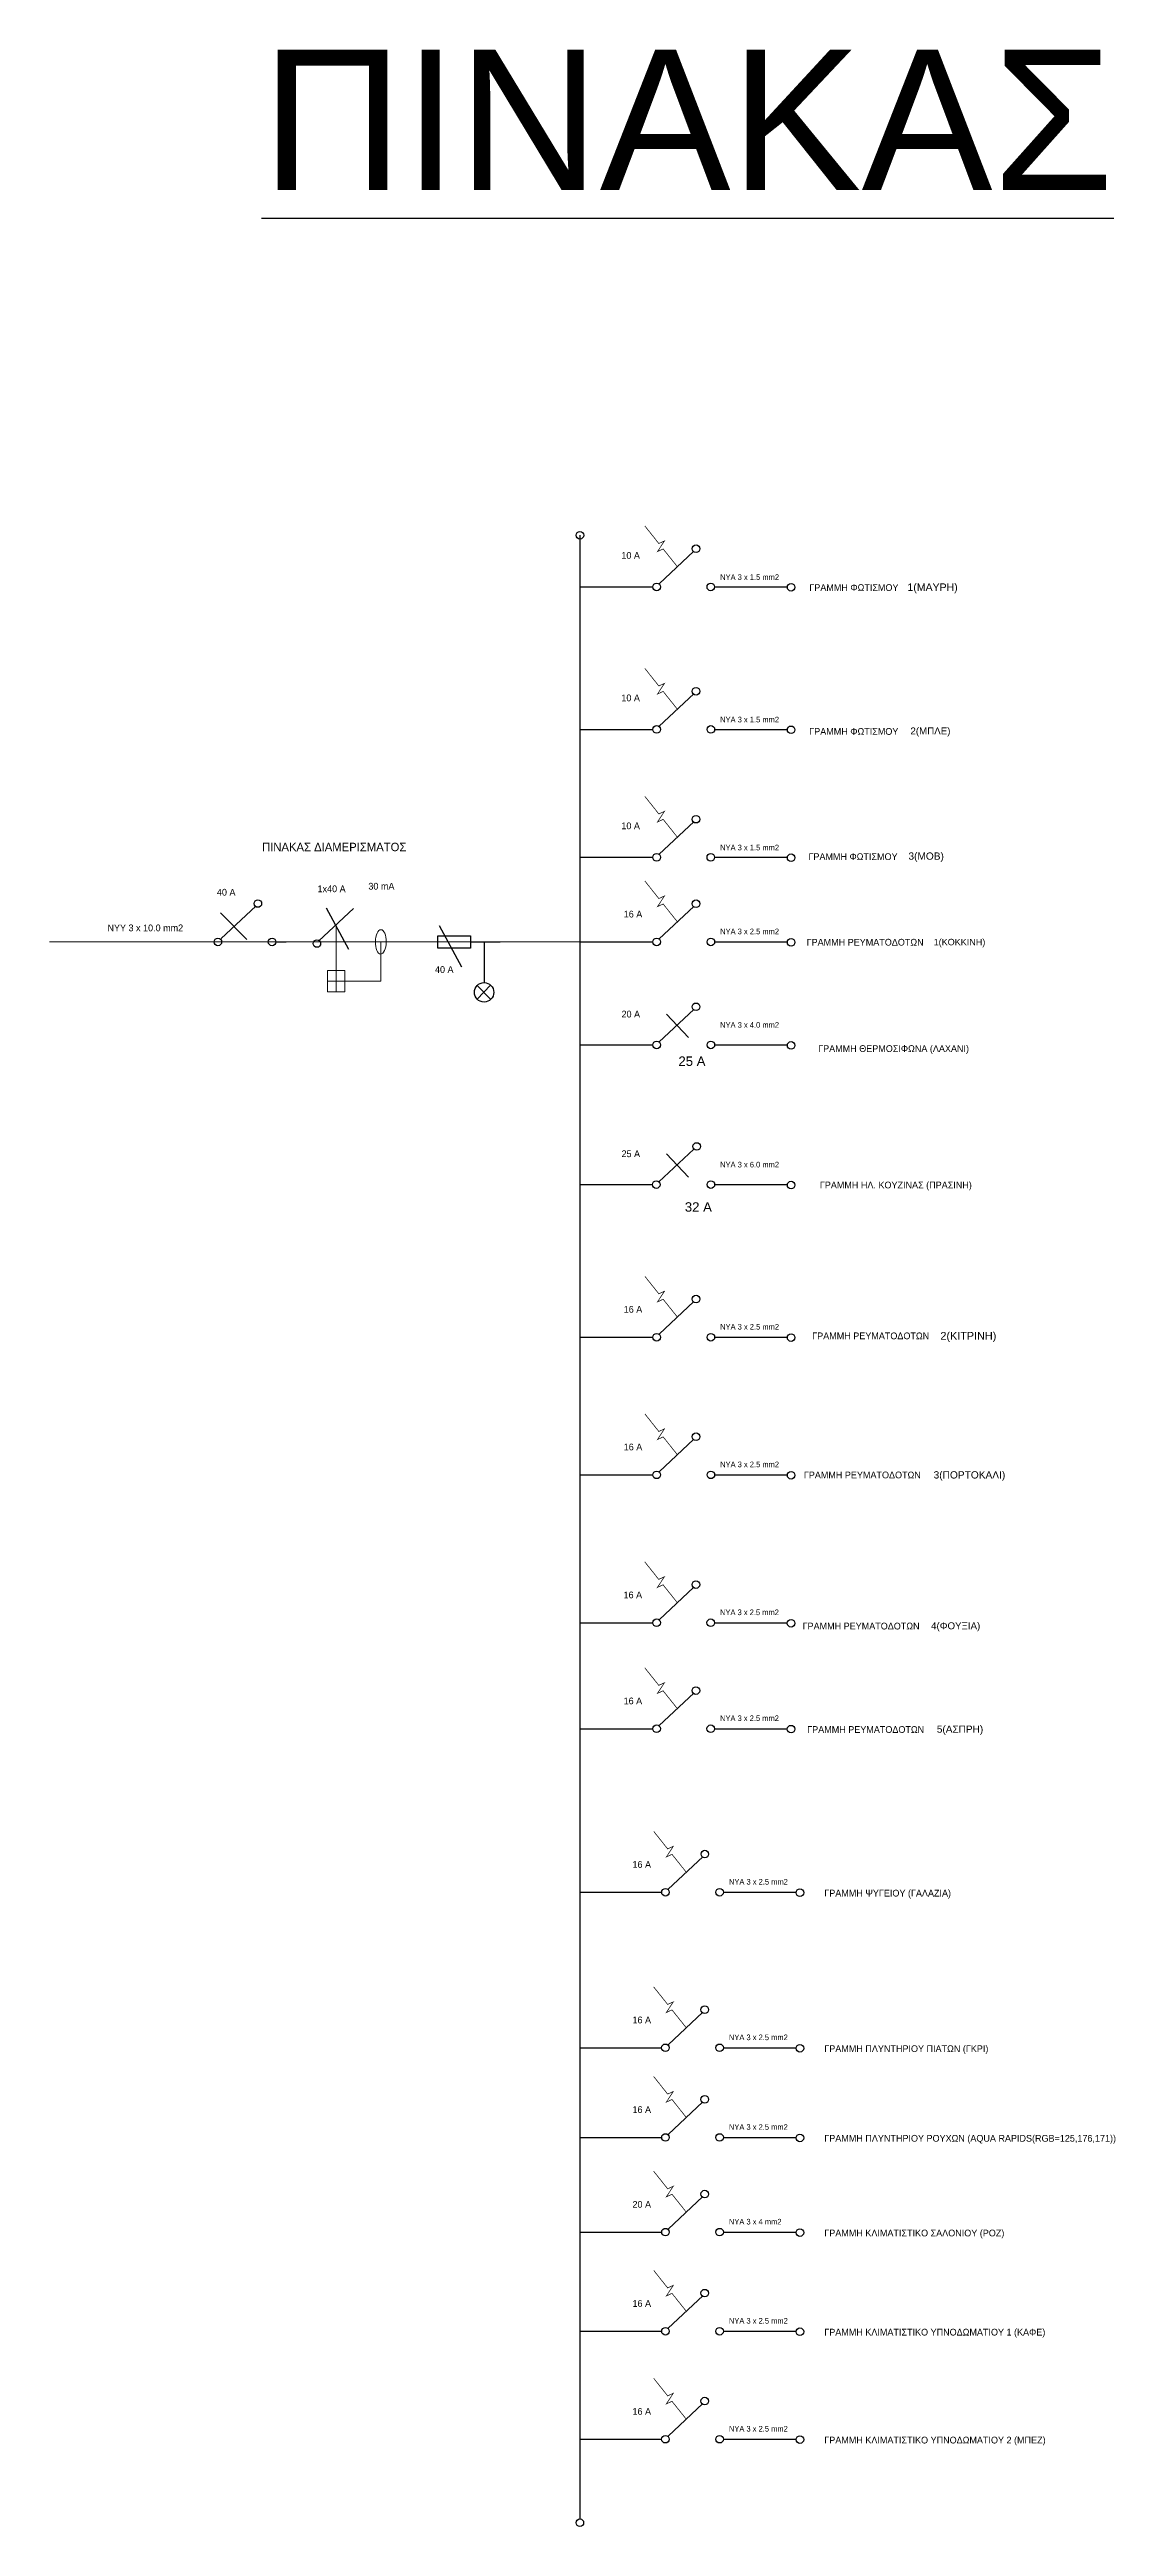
# Model space of a CAD drawing. Header units: millimetres. Extents: x 7471872 to 14943722, y 8344308 to 16688757.
# Drawn here: x 7471985.2 to 7472004.16, y 8344353.11 to 8344397.17 of the extents above; entities that cross this region are included whole.
import ezdxf

# ---------------------------------------------------------------- set-up
doc = ezdxf.new("R2010")
doc.units = ezdxf.units.MM
doc.layers.add('BUILD_FL001_LIBS_1', color=7, linetype='Continuous')
doc.layers.add('BUILD_FL001_USER', color=2, linetype='Continuous')
doc.styles.get("Standard").update_dxf_attribs({"font": 'arial.ttf'})
doc.styles.add('W4MS1', font='W4MS1.shx')

# ---------------------------------------------------------------- blocks, each defined once
blk = doc.blocks.new('gZ1_a10')
at = {"color": 0, "const_width": 0.02}
blk.add_lwpolyline([(0.005, 0.002), (0.53, 0.36), (0.47, 0.522), (0.749, 0.308), (0.69, 0.469), (1.205, 0.819)], dxfattribs=at)

msp = doc.modelspace()

# ---------------------------------------------------------------- linework, layer by layer
at = {"layer": 'BUILD_FL001_USER', "color": 0}
for p, q in [((7471994.637, 8344388.53), (7471994.636, 8344353.248)), ((7471996.048, 8344387.667), (7471996.665, 8344388.245)), ((7471994.638, 8344387.612), (7471995.926, 8344387.612)), ((7471997.033, 8344387.612), (7471998.322, 8344387.612)), ((7471996.048, 8344385.132), (7471996.666, 8344385.711)), ((7471994.636, 8344385.078), (7471995.926, 8344385.078)), ((7471997.033, 8344385.078), (7471998.322, 8344385.078)), ((7471996.048, 8344382.857), (7471996.665, 8344383.435)), ((7471994.638, 8344382.802), (7471995.926, 8344382.802)), ((7471997.033, 8344382.802), (7471998.322, 8344382.802)), ((7471988.255, 8344381.356), (7471988.872, 8344381.934)), ((7471990.611, 8344381.892), (7471989.994, 8344381.314)), ((7471990.122, 8344381.906), (7471990.518, 8344381.169)), ((7471996.048, 8344381.352), (7471996.666, 8344381.93)), ((7471988.242, 8344381.817), (7471988.71, 8344381.339)), ((7471992.134, 8344381.59), (7471992.53, 8344380.853)), ((7471989.228, 8344381.298), (7471989.409, 8344381.298)), ((7471992.689, 8344381.298), (7471993.216, 8344381.298)), ((7471992.932, 8344381.296), (7471992.932, 8344380.573)), ((7471994.638, 8344381.298), (7471995.927, 8344381.298)), ((7471997.033, 8344381.298), (7471998.322, 8344381.298)), ((7471992.807, 8344380.52), (7471993.052, 8344380.275)), ((7471993.048, 8344380.528), (7471992.808, 8344380.28)), ((7471996.048, 8344379.519), (7471996.666, 8344380.097)), ((7471996.18, 8344380.012), (7471996.569, 8344379.596)), ((7471994.638, 8344379.465), (7471995.927, 8344379.465)), ((7471997.033, 8344379.465), (7471998.322, 8344379.465)), ((7471996.042, 8344377.029), (7471996.666, 8344377.613)), ((7471996.18, 8344377.528), (7471996.569, 8344377.112)), ((7471994.638, 8344376.981), (7471995.927, 8344376.981)), ((7471997.033, 8344376.981), (7471998.322, 8344376.981)), ((7471996.048, 8344374.321), (7471996.666, 8344374.899)), ((7471994.638, 8344374.266), (7471995.927, 8344374.266)), ((7471997.033, 8344374.266), (7471998.322, 8344374.266)), ((7471996.048, 8344371.873), (7471996.666, 8344372.451)), ((7471994.638, 8344371.818), (7471995.927, 8344371.818)), ((7471997.033, 8344371.818), (7471998.322, 8344371.818)), ((7471996.046, 8344369.242), (7471996.663, 8344369.82)), ((7471994.636, 8344369.187), (7471995.924, 8344369.187)), ((7471997.031, 8344369.187), (7471998.32, 8344369.187)), ((7471996.047, 8344367.357), (7471996.664, 8344367.935)), ((7471994.636, 8344367.303), (7471995.925, 8344367.303)), ((7471997.031, 8344367.303), (7471998.32, 8344367.303)), ((7471996.205, 8344364.448), (7471996.822, 8344365.026)), ((7471994.636, 8344364.394), (7471996.083, 8344364.394)), ((7471997.19, 8344364.394), (7471998.478, 8344364.394)), ((7471996.205, 8344361.681), (7471996.822, 8344362.259)), ((7471994.636, 8344361.627), (7471996.083, 8344361.627)), ((7471997.189, 8344361.627), (7471998.478, 8344361.627)), ((7471996.205, 8344360.087), (7471996.822, 8344360.665)), ((7471994.636, 8344360.032), (7471996.083, 8344360.032)), ((7471997.19, 8344360.032), (7471998.478, 8344360.032)), ((7471996.205, 8344358.402), (7471996.822, 8344358.98)), ((7471994.636, 8344358.348), (7471996.083, 8344358.348)), ((7471997.189, 8344358.348), (7471998.478, 8344358.348)), ((7471996.205, 8344356.639), (7471996.822, 8344357.217)), ((7471994.636, 8344356.585), (7471996.083, 8344356.585)), ((7471997.189, 8344356.585), (7471998.478, 8344356.585)), ((7471996.205, 8344354.719), (7471996.822, 8344355.297)), ((7471994.636, 8344354.665), (7471996.083, 8344354.665)), ((7471997.189, 8344354.665), (7471998.478, 8344354.665))]:
    msp.add_line(p, q, dxfattribs=at)
at = {"layer": 'BUILD_FL001_USER', "color": 0, "lineweight": 0}
for p, q in [((7471990.303, 8344381.603), (7471990.303, 8344380.788)), ((7471985.203, 8344381.298), (7471994.636, 8344381.298)), ((7471991.095, 8344381.298), (7471991.095, 8344380.598)), ((7471990.15, 8344380.598), (7471990.456, 8344380.598)), ((7471990.303, 8344380.788), (7471990.303, 8344380.408)), ((7471991.095, 8344380.598), (7471990.456, 8344380.598))]:
    msp.add_line(p, q, dxfattribs=at)
at = {"layer": 'BUILD_FL001_USER', "color": 0}
msp.add_lwpolyline([(7471992.107, 8344381.403), (7471992.689, 8344381.403), (7471992.689, 8344381.187), (7471992.107, 8344381.187)], close=True, dxfattribs=at)
at = {"layer": 'BUILD_FL001_USER', "color": 0, "lineweight": 0}
msp.add_lwpolyline([(7471990.15, 8344380.788), (7471990.456, 8344380.788), (7471990.456, 8344380.408), (7471990.15, 8344380.408)], close=True, dxfattribs=at)
at = {"layer": 'BUILD_FL001_USER', "color": 0}
for centre, radius in [((7471994.637, 8344388.53), 0.0674), ((7471996.702, 8344388.291), 0.0674), ((7471996.002, 8344387.612), 0.0674), ((7471996.965, 8344387.612), 0.0674), ((7471996.965, 8344387.612), 0.0674), ((7471998.394, 8344387.605), 0.0674), ((7471996.702, 8344385.756), 0.0674), ((7471996.002, 8344385.078), 0.0674), ((7471996.966, 8344385.078), 0.0674), ((7471996.966, 8344385.078), 0.0674), ((7471998.394, 8344385.07), 0.0674), ((7471996.702, 8344383.48), 0.0674), ((7471996.002, 8344382.802), 0.0674), ((7471996.965, 8344382.802), 0.0674), ((7471996.965, 8344382.802), 0.0674), ((7471998.394, 8344382.794), 0.0674), ((7471988.908, 8344381.98), 0.0674), ((7471996.702, 8344381.976), 0.0674), ((7471988.197, 8344381.298), 0.0674), ((7471989.161, 8344381.298), 0.0674), ((7471989.161, 8344381.298), 0.0674), ((7471989.958, 8344381.269), 0.0674), ((7471996.002, 8344381.298), 0.0674), ((7471996.966, 8344381.298), 0.0674), ((7471996.966, 8344381.298), 0.0674), ((7471998.394, 8344381.29), 0.0674), ((7471992.932, 8344380.4), 0.173), ((7471996.702, 8344380.143), 0.0674), ((7471996.002, 8344379.465), 0.0674), ((7471996.966, 8344379.465), 0.0674), ((7471996.966, 8344379.465), 0.0674), ((7471998.394, 8344379.457), 0.0674), ((7471996.715, 8344377.659), 0.0674), ((7471995.995, 8344376.981), 0.0674), ((7471996.966, 8344376.981), 0.0674), ((7471996.966, 8344376.981), 0.0674), ((7471998.394, 8344376.973), 0.0674), ((7471996.702, 8344374.945), 0.0674), ((7471996.002, 8344374.266), 0.0674), ((7471996.966, 8344374.266), 0.0674), ((7471996.966, 8344374.266), 0.0674), ((7471998.394, 8344374.259), 0.0674), ((7471996.702, 8344372.496), 0.0674), ((7471996.002, 8344371.818), 0.0674), ((7471996.966, 8344371.818), 0.0674), ((7471996.966, 8344371.818), 0.0674), ((7471998.394, 8344371.81), 0.0674), ((7471996.7, 8344369.865), 0.0674), ((7471996, 8344369.187), 0.0674), ((7471996.963, 8344369.187), 0.0674), ((7471996.963, 8344369.187), 0.0674), ((7471998.392, 8344369.179), 0.0674), ((7471996.7, 8344367.981), 0.0674), ((7471996, 8344367.303), 0.0674), ((7471996.964, 8344367.303), 0.0674), ((7471996.964, 8344367.303), 0.0674), ((7471998.393, 8344367.295), 0.0674), ((7471996.859, 8344365.072), 0.0674), ((7471996.159, 8344364.394), 0.0674), ((7471997.122, 8344364.394), 0.0674), ((7471997.122, 8344364.394), 0.0674), ((7471998.551, 8344364.386), 0.0674), ((7471996.858, 8344362.305), 0.0674), ((7471996.158, 8344361.627), 0.0674), ((7471997.122, 8344361.627), 0.0674), ((7471997.122, 8344361.627), 0.0674), ((7471998.551, 8344361.619), 0.0674), ((7471996.858, 8344360.71), 0.0674), ((7471996.159, 8344360.032), 0.0674), ((7471997.122, 8344360.032), 0.0674), ((7471997.122, 8344360.032), 0.0674), ((7471998.551, 8344360.024), 0.0674), ((7471996.858, 8344359.026), 0.0674), ((7471996.159, 8344358.348), 0.0674), ((7471997.122, 8344358.348), 0.0674), ((7471997.122, 8344358.348), 0.0674), ((7471998.551, 8344358.34), 0.0674), ((7471996.858, 8344357.263), 0.0674), ((7471996.159, 8344356.585), 0.0674), ((7471997.122, 8344356.585), 0.0674), ((7471997.122, 8344356.585), 0.0674), ((7471998.551, 8344356.577), 0.0674), ((7471996.858, 8344355.343), 0.0674), ((7471996.158, 8344354.665), 0.0674), ((7471997.122, 8344354.665), 0.0674), ((7471997.122, 8344354.665), 0.0674), ((7471998.551, 8344354.657), 0.0674), ((7471994.636, 8344353.18), 0.0674)]:
    msp.add_circle(centre, radius, dxfattribs=at)
at = {"layer": 'BUILD_FL001_USER', "color": 0, "lineweight": 0}
msp.add_ellipse((7471991.095, 8344381.298), major_axis=(0.004, 0.217), ratio=0.442, dxfattribs=at)

# ---------------------------------------------------------------- block references
at = {"layer": 'BUILD_FL001_LIBS_1', "color": 0, "xscale": 0.6399999999999995, "yscale": 0.6399999999999995, "zscale": 0.6399999999999995}
for p, rotation in [((7471996.373, 8344387.966), 94.30446895999987), ((7471996.373, 8344385.432), 94.3044689599999), ((7471996.373, 8344383.156), 94.3044689599999), ((7471996.373, 8344381.651), 94.3044689599999), ((7471996.373, 8344374.62), 94.3044689599999), ((7471996.373, 8344372.172), 94.3044689599999), ((7471996.371, 8344369.541), 94.3044689599999), ((7471996.372, 8344367.656), 94.3044689599999), ((7471996.53, 8344364.747), 94.3044689599999), ((7471996.53, 8344361.98), 94.3044689599999), ((7471996.53, 8344360.386), 94.3044689599999), ((7471996.53, 8344358.701), 94.3044689599999), ((7471996.53, 8344356.938), 94.3044689599999), ((7471996.53, 8344355.018), 94.3044689599999)]:
    msp.add_blockref('gZ1_a10', p, dxfattribs=dict(at, rotation=rotation))

# ---------------------------------------------------------------- texts
for s, height, p in [('%%UΠΙΝΑΚΑΣ', 2.5, (7471988.975, 8344394.67)), ('2(ΜΠΛΕ)', 0.1239, (7472000.516, 8344384.988)), ('3(ΜΟΒ)', 0.1288, (7472000.481, 8344382.76)), ('1(ΚΟΚΚΙΝΗ)', 0.115, (7472000.929, 8344381.237)), ('25 A', 0.1675, (7471996.389, 8344379.092)), ('32 A', 0.1675, (7471996.503, 8344376.499)), ('2(ΚΙΤΡΙΝΗ)', 0.1377, (7472001.05, 8344374.222)), ('3(ΠΟΡΤΟΚΑΛΙ)', 0.12933, (7472000.928, 8344371.753)), ('4(ΦΟΥΞΙΑ)', 0.1237, (7472000.884, 8344369.071)), ('5(ΑΣΠΡΗ)', 0.1278, (7472000.986, 8344367.231))]:
    msp.add_text(s, height=height).set_placement(p)
at = {"lineweight": 30}
msp.add_text('1(ΜΑΥΡΗ)', height=0.1339, dxfattribs=at).set_placement((7472000.463, 8344387.54))
at = {"layer": 'BUILD_FL001_USER', "color": 0, "style": 'W4MS1'}
for s, height, p in [('10 A', 0.12, (7471995.374, 8344388.112)), ('ΝΥΑ 3 x 1.5 mm2', 0.1, (7471997.131, 8344387.736)), ('ΓΡΑΜΜΗ ΦΩΤΙΣΜΟΥ', 0.12, (7471998.718, 8344387.54)), ('10 A', 0.12, (7471995.374, 8344385.578)), ('ΝΥΑ 3 x 1.5 mm2', 0.1, (7471997.131, 8344385.202)), ('ΓΡΑΜΜΗ ΦΩΤΙΣΜΟΥ', 0.12, (7471998.716, 8344384.981)), ('10 A', 0.12, (7471995.374, 8344383.302)), ('ΠΙΝΑΚΑΣ ΔΙΑΜΕΡΙΣΜΑΤΟΣ', 0.15, (7471988.982, 8344382.911)), ('ΝΥΑ 3 x 1.5 mm2', 0.1, (7471997.131, 8344382.926)), ('ΓΡΑΜΜΗ ΦΩΤΙΣΜΟΥ ', 0.12, (7471998.702, 8344382.754)), ('1x40 A', 0.12, (7471989.97, 8344382.182)), ('30 mA', 0.12, (7471990.874, 8344382.228)), ('40 A', 0.12, (7471988.18, 8344382.121)), ('16 A', 0.12, (7471995.416, 8344381.732)), ('ΝΥΥ 3 x 10.0 mm2', 0.12, (7471986.233, 8344381.487)), ('ΝΥΑ 3 x 2.5 mm2', 0.1, (7471997.131, 8344381.434)), ('ΓΡΑΜΜΗ ΡΕΥΜΑΤΟΔΟΤΩΝ', 0.12, (7471998.67, 8344381.232)), ('40 A', 0.12, (7471992.059, 8344380.746)), ('20 A', 0.12, (7471995.377, 8344379.953)), ('ΝΥΑ 3 x 4.0 mm2', 0.1, (7471997.131, 8344379.77)), ('ΓΡΑΜΜΗ ΘΕΡΜΟΣΙΦΩΝΑ (ΛΑΧΑΝΙ)', 0.12, (7471998.875, 8344379.34)), ('25 A', 0.12, (7471995.377, 8344377.469)), ('ΝΥΑ 3 x 6.0 mm2', 0.1, (7471997.131, 8344377.286)), ('ΓΡΑΜΜΗ ΗΛ. ΚΟΥΖΙΝΑΣ (ΠΡΑΣΙΝΗ)', 0.12, (7471998.905, 8344376.913)), ('16 A', 0.12, (7471995.416, 8344374.701)), ('ΝΥΑ 3 x 2.5 mm2', 0.1, (7471997.131, 8344374.402)), ('ΓΡΑΜΜΗ ΡΕΥΜΑΤΟΔΟΤΩΝ', 0.12, (7471998.769, 8344374.23)), ('16 A', 0.12, (7471995.416, 8344372.253)), ('ΝΥΑ 3 x 2.5 mm2', 0.1, (7471997.131, 8344371.954)), ('ΓΡΑΜΜΗ ΡΕΥΜΑΤΟΔΟΤΩΝ', 0.12, (7471998.62, 8344371.756)), ('16 A', 0.12, (7471995.413, 8344369.622)), ('ΝΥΑ 3 x 2.5 mm2', 0.1, (7471997.129, 8344369.323)), ('ΓΡΑΜΜΗ ΡΕΥΜΑΤΟΔΟΤΩΝ', 0.12, (7471998.598, 8344369.068)), ('16 A', 0.12, (7471995.414, 8344367.737)), ('ΝΥΑ 3 x 2.5 mm2', 0.1, (7471997.129, 8344367.439)), ('ΓΡΑΜΜΗ ΡΕΥΜΑΤΟΔΟΤΩΝ', 0.12, (7471998.68, 8344367.228)), ('16 A', 0.12, (7471995.572, 8344364.828)), ('ΝΥΑ 3 x 2.5 mm2', 0.1, (7471997.288, 8344364.53)), ('ΓΡΑΜΜΗ ΨΥΓΕΙΟΥ (ΓΑΛΑΖΙΑ)', 0.12, (7471998.984, 8344364.318)), ('16 A', 0.12, (7471995.572, 8344362.062)), ('ΝΥΑ 3 x 2.5 mm2', 0.1, (7471997.287, 8344361.763)), ('ΓΡΑΜΜΗ ΠΛΥΝΤΗΡΙΟΥ ΠΙΑΤΩΝ (ΓΚΡΙ)', 0.12, (7471998.984, 8344361.551)), ('16 A', 0.12, (7471995.572, 8344360.467)), ('ΝΥΑ 3 x 2.5 mm2', 0.1, (7471997.287, 8344360.168)), ('ΓΡΑΜΜΗ ΠΛΥΝΤΗΡΙΟΥ ΡΟΥΧΩΝ (AQUA RAPIDS(RGB=125,176,171))', 0.12, (7471998.984, 8344359.957)), ('20 A', 0.12, (7471995.572, 8344358.782)), ('ΝΥΑ 3 x 4 mm2', 0.1, (7471997.287, 8344358.484)), ('ΓΡΑΜΜΗ ΚΛΙΜΑΤΙΣΤΙΚΟ ΣΑΛΟΝΙΟΥ (ΡΟΖ)', 0.12, (7471998.984, 8344358.272)), ('16 A', 0.12, (7471995.572, 8344357.019)), ('ΝΥΑ 3 x 2.5 mm2', 0.1, (7471997.287, 8344356.721)), ('ΓΡΑΜΜΗ ΚΛΙΜΑΤΙΣΤΙΚΟ ΥΠΝΟΔΩΜΑΤΙΟΥ 1 (ΚΑΦΕ)', 0.12, (7471998.984, 8344356.509)), ('16 A', 0.12, (7471995.572, 8344355.099)), ('ΝΥΑ 3 x 2.5 mm2', 0.1, (7471997.287, 8344354.801)), ('ΓΡΑΜΜΗ ΚΛΙΜΑΤΙΣΤΙΚΟ ΥΠΝΟΔΩΜΑΤΙΟΥ 2 (ΜΠΕΖ)', 0.12, (7471998.984, 8344354.589))]:
    msp.add_text(s, height=height, dxfattribs=at).set_placement(p)

doc.saveas('drawing.dxf')
